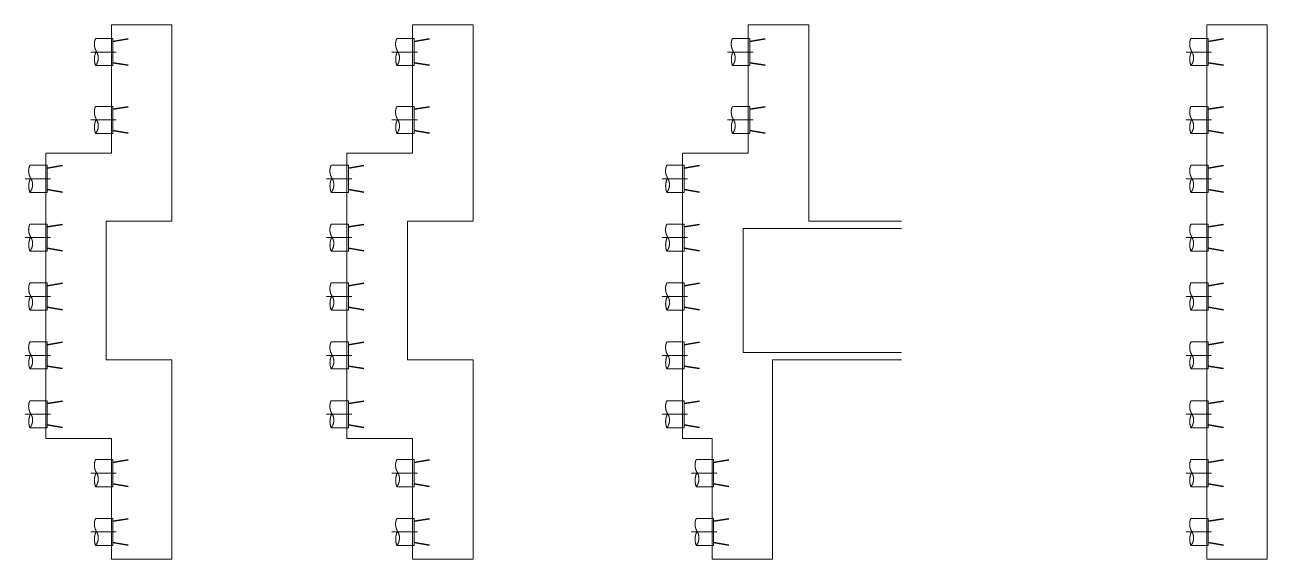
# Model space of a CAD drawing. Header units: millimetres. Extents: x -259680 to 389590, y -106473 to 139263.
# Drawn here: x 307317 to 389590, y 5900 to 41300 of the extents above; entities that cross this region are included whole.
import ezdxf

# ---------------------------------------------------------------- set-up
doc = ezdxf.new("R2010")
doc.units = ezdxf.units.MM
doc.linetypes.add('CENTER2', pattern=[1.125, 0.75, -0.125, 0.125, -0.125])
doc.linetypes.add('HIDDEN', pattern=[9.525, 6.35, -3.175])
doc.layers.get('0').update_dxf_attribs({"lineweight": 20})
for name, color, linetype, lineweight in [('KC-TRUC', 5, 'CENTER2', 18), ('NDC_S_DIM', 1, 'Continuous', 15), ('NDC_S_HATCH MATERIAL', 8, 'Continuous', 13), ('NDC_S_REBAR', 4, 'Continuous', 35)]:
    doc.layers.add(name, color=color, linetype=linetype, lineweight=lineweight)

# ---------------------------------------------------------------- blocks, each defined once
blk = doc.blocks.new('*U211')
at = {"layer": 'KC-TRUC', "ltscale": 30}
blk.add_line((0, 311), (0, -1385), dxfattribs=at)
at = {"layer": 'NDC_S_HATCH MATERIAL', "color": 2, "linetype": 'HIDDEN', "ltscale": 500}
blk.add_lwpolyline([(900, -1049), (900, 98), (-900, 98), (-900, -1049)], dxfattribs=at)
for centre, major_axis, start_param, end_param in [((390, -1697), (-583, 583), -1.452433, -0.227584), ((-521, -233), (-636, 636), 1.921341, 2.912184), ((484, 22), (812, 812), 3.446929, 4.297833)]:
    blk.add_ellipse(centre, major_axis=major_axis, ratio=1, start_param=start_param, end_param=end_param, dxfattribs=at)
at = {"layer": 'NDC_S_REBAR', "linetype": 'HIDDEN', "ltscale": 200}
for p, q in [((-876, 1115), (-707, 100)), ((707, 100), (876, 1115))]:
    blk.add_line(p, q, dxfattribs=at)

msp = doc.modelspace()

# ---------------------------------------------------------------- linework, layer by layer
at = {"layer": 'NDC_S_DIM', "ltscale": 100}
for p, q in [((313050, 41299.8), (313050, 32800)), ((313050, 41299.8), (317050, 41299.8)), ((317050, 41299.8), (317050, 28300)), ((333000, 41299.8), (333000, 32800)), ((333000, 41299.8), (337000, 41299.8)), ((337000, 41299.8), (337000, 28300)), ((355230, 41299.8), (355230, 32800)), ((355230, 41299.8), (359230, 41299.8)), ((359230, 41299.8), (359230, 28300)), ((385590, 41299.8), (389590, 41299.8)), ((385590, 41299.8), (385590, 5899.5)), ((389590, 41299.8), (389590, 5899.5)), ((308700, 32800), (308700, 13900)), ((308700, 32800), (313050, 32800)), ((328650, 32800), (328650, 13900)), ((328650, 32800), (333000, 32800)), ((350880, 32800), (350880, 13900)), ((350880, 32800), (355230, 32800)), ((317050, 28300), (312700, 28300)), ((312700, 28300), (312700, 19100)), ((337000, 28300), (332650, 28300)), ((332650, 28300), (332650, 19100)), ((365370, 28300), (359230, 28300)), ((354880, 27800), (354880, 19600)), ((365370, 27800), (354880, 27800)), ((317050, 19100), (312700, 19100)), ((317050, 19100), (317050, 5899.5)), ((337000, 19100), (332650, 19100)), ((337000, 19100), (337000, 5899.5)), ((365370, 19600), (354880, 19600)), ((365370, 19100), (356830, 19100)), ((356830, 19100), (356830, 5899.5)), ((308700, 13900), (313050, 13900)), ((313050, 13900), (313050, 5899.5)), ((328650, 13900), (333000, 13900)), ((333000, 13900), (333000, 5899.5)), ((350880, 13900), (352830, 13900)), ((352830, 13900), (352830, 5899.5)), ((317050, 5899.5), (313050, 5899.5)), ((337000, 5899.5), (333000, 5899.5)), ((356830, 5899.5), (352830, 5899.5)), ((389590, 5899.5), (385590, 5899.5))]:
    msp.add_line(p, q, dxfattribs=at)

# ---------------------------------------------------------------- block references
at = {"rotation": 270}
for p in [(313051.6, 39499.8), (333001.6, 39499.8), (355231.6, 39499.8), (385591.6, 39499.8), (313051.6, 34999.8), (333001.6, 34999.8), (355231.6, 34999.8), (385591.6, 34999.8), (308701.6, 31099.7), (328651.6, 31099.7), (350881.6, 31099.7), (385591.6, 31099.7), (308701.6, 27200.1), (328651.6, 27200.1), (350881.6, 27200.1), (385591.6, 27200.1), (308701.6, 23300), (328651.6, 23300), (350881.6, 23300), (385591.6, 23300), (308701.6, 19399.9), (328651.6, 19399.9), (350881.6, 19399.9), (385591.6, 19399.9), (308701.6, 15499.8), (328651.6, 15499.8), (350881.6, 15499.8), (385591.6, 15499.8), (313051.6, 11599.7), (333001.6, 11599.7), (352831.6, 11599.7), (385591.6, 11599.7), (313051.6, 7699.5), (333001.6, 7699.5), (352831.6, 7699.5), (385591.6, 7699.5)]:
    msp.add_blockref('*U211', p, dxfattribs=at)

doc.saveas('drawing.dxf')
